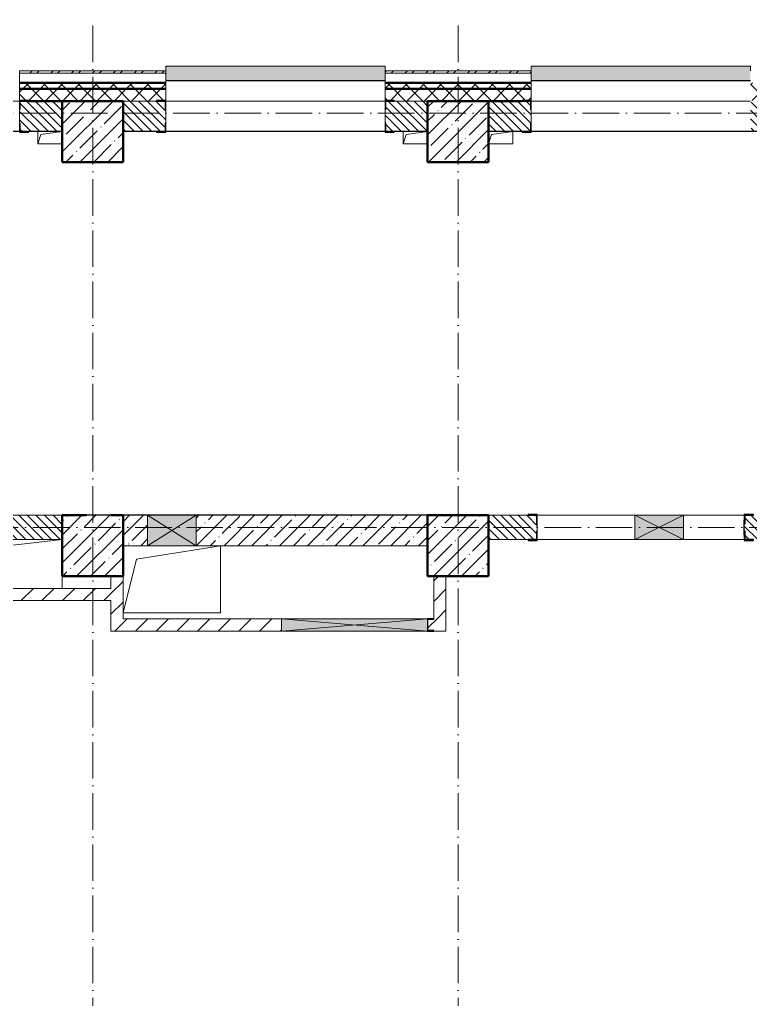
# Model space of a CAD drawing. Header units: millimetres. Extents: x -213536 to 1564669, y -45299 to 942238.
# Drawn here: x 599721 to 605721, y 288388 to 296432 of the extents above; entities that cross this region are included whole.
import ezdxf

# ---------------------------------------------------------------- set-up
doc = ezdxf.new("R2010")
doc.units = ezdxf.units.MM
doc.linetypes.add('50_200_ШТРИХ_1Т_ш5_п1_п1_', pattern=[700, 500, -100, 0, -100])
for name, color, linetype, lineweight in [('3) ЖБ 4м', 3, 'Continuous', 30), ('3.1) ЖБ окна 1.2 м', 102, 'Continuous', 30), ('A-DETL-GENF-OTLN', 7, 'Continuous', 9), ('A-FLOR-____-OTLN', 7, 'Continuous', 9), ('A-GENM-____-MCUT', 7, 'Continuous', 25), ('A-GENM-____-OTLN', 7, 'Continuous', 9), ('A-GENM-____-OTLN-1', 7, 'Continuous', 25), ('A-GLAZ-____-OTLN', 7, 'Continuous', 9), ('A-WALL-____-MCUT-1', 7, 'Continuous', 9), ('A-WALL-____-MCUT-2', 7, 'Continuous', 50), ('A-WALL-____-MCUT-3', 7, 'Continuous', 9), ('A-WALL-____-OTLN', 7, 'Continuous', 9), ('A-WALL-____-PATT-1', 7, 'Continuous', 9), ('A-WALL-FNSH-MCUT-1', 7, 'Continuous', 9), ('I-WALL-____-OTLN', 7, 'Continuous', 9), ('S-COLS-____-MCUT', 7, 'Continuous', 50), ('S-COLS-____-OTLN', 7, 'Continuous', 9), ('S-GRID-____-OTLN-1', 7, '50_200_ШТРИХ_1Т_ш5_п1_п1_', 9)]:
    doc.layers.add(name, color=color, linetype=linetype, lineweight=lineweight)
doc.layers.add('A-GLAZ-____-OTLN-1', color=7, linetype='Continuous', lineweight=9, true_color=0xc0c0c0)
pattern_1 = [(45, (549721.47, 286281.11), (-70.71068, 70.71068), []), (135, (549721.47, 286281.11), (-70.71068, -70.71068), [])]
pattern_2 = [(45, (549721.47, 286281.11), (-114.04925, 114.04925), []), (45, (549835.52, 286281.11), (-114.04925, 114.04925), [201.612, -40.322, 3.353, -36.97])]
pattern_3 = [(45, (549721.47, 286281.11), (-84.85281, 84.85281), [])]
pattern_4 = [(135, (549721.475, 286281.11), (-35.35534, -35.35534), [])]

# ---------------------------------------------------------------- blocks, each defined once
blk = doc.blocks.new('BSC_Колонна _Прямоугольная - 500х500-V65-АР1_План отверстий 3 этажа в осях 1-64_А-ГГ')
at = {"layer": 'S-COLS-____-OTLN'}
h = blk.add_hatch(dxfattribs=at)
h.set_pattern_fill('FP_102', color=256, style=0, pattern_type=2)
h.set_pattern_definition([(45, (-50600, -5831.04), (-114.04925, 114.04925), []), (45, (-50485.95, -5831.04), (-114.04925, 114.04925), [201.613, -40.323, 3.353, -36.97])])
h.paths.add_polyline_path([(-250, -250), (250, -250), (250, 250), (-250, 250)], flags=0)
at = {"layer": 'S-COLS-____-MCUT'}
for p, q in [((-50, 250), (-250, 250)), ((-250, 250), (-250, -250)), ((250, 250), (150, 250)), ((250, -250), (250, 250)), ((-250, -250), (250, -250))]:
    blk.add_line(p, q, dxfattribs=at)
blk = doc.blocks.new('BSC_Колонна _Прямоугольная - 500х500-V67-АР1_План отверстий 3 этажа в осях 1-64_А-ГГ')
at = {"layer": 'S-COLS-____-OTLN'}
h = blk.add_hatch(dxfattribs=at)
h.set_pattern_fill('FP_104', color=256, style=0, pattern_type=2)
h.set_pattern_definition([(45, (-53600, -5831.04), (-114.04925, 114.04925), []), (45, (-53485.95, -5831.04), (-114.04925, 114.04925), [201.613, -40.323, 3.353, -36.97])])
h.paths.add_polyline_path([(-250, -250), (250, -250), (250, 250), (-250, 250)], flags=0)
at = {"layer": 'S-COLS-____-MCUT'}
for p, q in [((250, 250), (-250, 250)), ((-250, 250), (-250, -250)), ((250, -250), (250, 250)), ((-250, -250), (250, -250))]:
    blk.add_line(p, q, dxfattribs=at)
blk = doc.blocks.new('BSC_Колонна _Прямоугольная - 500х500-V136-АР1_План отверстий 3 этажа в осях 1-64_А-ГГ')
at = {"layer": 'S-COLS-____-OTLN'}
h = blk.add_hatch(dxfattribs=at)
h.set_pattern_fill('FP_159', color=256, style=0, pattern_type=2)
h.set_pattern_definition([(45, (-53600, -9231.04), (-114.04925, 114.04925), []), (45, (-53485.95, -9231.04), (-114.04925, 114.04925), [201.613, -40.323, 3.353, -36.97])])
h.paths.add_polyline_path([(-250, -250), (250, -250), (250, 250), (-250, 250), (-250, 103.3)], flags=0)
at = {"layer": 'S-COLS-____-MCUT'}
for p, q in [((250, 250), (-250, 250)), ((-250, 250), (-250, -250)), ((250, -250), (250, 250)), ((-250, -250), (250, -250))]:
    blk.add_line(p, q, dxfattribs=at)
blk = doc.blocks.new('Фахверк_СКБ_Уголок - 250_2700-27497298-АР1_План отверстий 3 этажа в осях 1-64_А-ГГ')
at = {"layer": 'A-GENM-____-MCUT'}
for p, q in [((200, 181), (125, 181)), ((125, 181), (125, 106)), ((131, 106), (131, 175)), ((131, 175), (200, 175)), ((200, 175), (200, 181)), ((125, 106), (131, 106)), ((131, -6), (125, -6)), ((125, -6), (125, -81)), ((131, -75), (131, -6)), ((200, -75), (131, -75)), ((200, -81), (200, -75)), ((125, -81), (200, -81))]:
    blk.add_line(p, q, dxfattribs=at)
blk = doc.blocks.new('Фахверк_СКБ_Уголок - 200_3960-28268576-АР1_План отверстий 3 этажа в осях 1-64_А-ГГ')
at = {"layer": 'A-GENM-____-MCUT'}
for p, q in [((200, 156), (125, 156)), ((125, 156), (125, 81)), ((125, 81), (131, 81)), ((131, 81), (131, 150)), ((131, 150), (200, 150)), ((200, 150), (200, 156)), ((131, 19), (125, 19)), ((125, 19), (125, -56)), ((131, -50), (131, 19)), ((125, -56), (200, -56)), ((200, -50), (131, -50)), ((200, -56), (200, -50))]:
    blk.add_line(p, q, dxfattribs=at)
blk = doc.blocks.new('154_Стойка_СКБ_Уголок - СМ-2480_200-28346303-АР1_План отверстий 3 этажа в осях 1-64_А-ГГ')
at = {"layer": 'A-GENM-____-MCUT'}
for p, q in [((125, 156), (125, 81)), ((200, 156), (125, 156)), ((125, 81), (131, 81)), ((131, 81), (131, 150)), ((131, 150), (200, 150)), ((200, 150), (200, 156)), ((131, 19), (125, 19)), ((125, 19), (125, -56)), ((131, -50), (131, 19)), ((125, -56), (200, -56)), ((200, -50), (131, -50)), ((200, -56), (200, -50))]:
    blk.add_line(p, q, dxfattribs=at)
blk = doc.blocks.new('Стойка_Влож_Полоса боковая - Полоса-28213942-АР1_План отверстий 3 этажа в осях 1-64_А-ГГ')
at = {"layer": 'A-GENM-____-OTLN'}
for p, q in [((-5, 60), (0, 60)), ((-5, -60), (-5, 60)), ((0, 31), (0, -31)), ((0, -60), (-5, -60))]:
    blk.add_line(p, q, dxfattribs=at)
blk = doc.blocks.new('AR_Отверстие прямоугольное _в плите_ - AR_Отверстие прямоугольное _в плите_-V180-АР1_План отверстий 3 этажа в осях 1-64_А-ГГ')
at = {"layer": 'A-GENM-____-OTLN'}
for p, q in [((-100, 50), (-100, -50)), ((-100, -50), (-75, 25)), ((-75, 25), (100, 50)), ((-100, -50), (100, -50))]:
    blk.add_line(p, q, dxfattribs=at)
blk = doc.blocks.new('AR_Отверстие прямоугольное _в плите_ - AR_Отверстие прямоугольное _в плите_-V181-АР1_План отверстий 3 этажа в осях 1-64_А-ГГ')
at = {"layer": 'A-GENM-____-OTLN'}
for p, q in [((-100, -50), (-75, 25)), ((-75, 25), (100, 50)), ((100, -50), (100, 50)), ((-100, -50), (100, -50))]:
    blk.add_line(p, q, dxfattribs=at)
blk = doc.blocks.new('AR_Отверстие прямоугольное _в плите_ - AR_Отверстие прямоугольное _в плите_-30552808-АР1_План отверстий 3 этажа в осях 1-64_А-ГГ')
at = {"layer": 'A-GENM-____-OTLN'}
for p, q in [((-290, 165), (400, 275)), ((400, -275), (400, 275)), ((-400, -275), (-290, 165)), ((-400, -275), (400, -275))]:
    blk.add_line(p, q, dxfattribs=at)
blk = doc.blocks.new('AR_Отверстие прямоугольное _в плите_ - AR_Отверстие прямоугольное _в плите_-V195-АР1_План отверстий 3 этажа в осях 1-64_А-ГГ')
at = {"layer": 'A-GENM-____-OTLN'}
for p, q in [((-400, 200), (-400, -200)), ((-320, 120), (400, 200)), ((-400, -200), (-320, 120)), ((400, -200), (400, -100))]:
    blk.add_line(p, q, dxfattribs=at)
blk = doc.blocks.new('AR_Отверстие прямоугольное _в стене__БезПР - AR_Отверстие прямоугольное _в стене__БезПР-30578434-АР1_План отверстий 3 этажа в осях 1-64_А-ГГ')
at = {"layer": 'A-GLAZ-____-OTLN-1'}
blk.add_hatch(color=256, dxfattribs=at).paths.add_polyline_path([(200, 125), (-200, 125), (-200, -125), (200, -125)], flags=0)
at = {"layer": 'A-DETL-GENF-OTLN'}
for p, q in [((-200, -125), (-200, 125)), ((-200, 125), (200, 125)), ((200, 125), (-200, -125)), ((-200, 125), (200, -125)), ((200, 125), (-200, 125)), ((-200, 125), (-200, -125)), ((200, 125), (200, -125)), ((200, -125), (200, 125)), ((200, -125), (-200, -125)), ((-200, -125), (200, -125))]:
    blk.add_line(p, q, dxfattribs=at)
at = {"layer": 'A-GLAZ-____-OTLN'}
blk.add_line((200, 125), (-200, 125), dxfattribs=at)
blk = doc.blocks.new('Отлив_СКБ - Отлив витража_120_НВФ-31885687-АР1_План отверстий 3 этажа в осях 1-64_А-ГГ')
at = {"layer": 'A-GLAZ-____-OTLN-1'}
for points in [[(0, 0), (0, -2), (1800, -2), (1800, 0), (534.2, 0)], [(0, -2), (0, -120), (1800, -120), (1800, -2), (534.2, -2)]]:
    blk.add_hatch(color=256, dxfattribs=at).paths.add_polyline_path(points, flags=0)
at = {"layer": 'A-GLAZ-____-OTLN'}
for p, q in [((0, 0), (1800, 0)), ((1800, -2), (0, -2)), ((0, -120), (0, -83)), ((0, -120), (1800, -120)), ((1800, -83), (1800, -120))]:
    blk.add_line(p, q, dxfattribs=at)
blk = doc.blocks.new('AR_Отверстие прямоугольное _в стене__БезПР - AR_Отверстие прямоугольное _в стене__БезПР-36428632-АР1_План отверстий 3 этажа в осях 1-64_А-ГГ')
at = {"layer": 'A-GLAZ-____-OTLN'}
blk.add_hatch(color=256, dxfattribs=at).paths.add_polyline_path([(-200, -100), (200, -100), (200, 100), (-200, 100)], flags=0)
at = {"layer": 'A-DETL-GENF-OTLN'}
for p, q in [((-200, -100), (-200, 100)), ((-200, 100), (200, 100)), ((200, 100), (-200, -100)), ((-200, 100), (200, -100)), ((200, 100), (-200, 100)), ((-200, 100), (-200, -100)), ((200, 100), (200, -100)), ((200, -100), (200, 100)), ((200, -100), (-200, -100)), ((-200, -100), (200, -100))]:
    blk.add_line(p, q, dxfattribs=at)
at = {"layer": 'A-GLAZ-____-OTLN'}
blk.add_line((200, 100), (-200, 100), dxfattribs=at)
blk = doc.blocks.new('AR_Отверстие прямоугольное _в стене_ - AR_Отверстие прямоугольное _в стене__ОВ-36976812-АР1_План отверстий 3 этажа в осях 1-64_А-ГГ')
at = {"layer": 'A-GLAZ-____-OTLN'}
blk.add_hatch(color=256, dxfattribs=at).paths.add_polyline_path([(600, -50), (600, 50), (-600, 50), (-600, -50), (260.3, -50)], flags=0)
at = {"layer": 'A-DETL-GENF-OTLN'}
for p, q in [((-600, -50), (-600, 50)), ((-600, 50), (600, 50)), ((600, 50), (-600, -50)), ((-600, 50), (600, -50)), ((600, 50), (-600, 50)), ((-600, 50), (-600, -50)), ((600, -50), (-600, -50)), ((-600, -50), (600, -50))]:
    blk.add_line(p, q, dxfattribs=at)
blk = doc.blocks.new('154_Фахверк_СКБ_Швеллер - Тип_100_3550-28487752-АР1_План отверстий 3 этажа в осях 1-64_А-ГГ')
at = {"layer": 'A-GENM-____-MCUT'}
for p, q in [((175, 50), (125, 50)), ((125, 50), (125, -50)), ((128, 47), (175, 47)), ((128, -47), (128, 47)), ((175, 47), (175, 50)), ((125, -50), (175, -50)), ((175, -47), (128, -47)), ((175, -50), (175, -47))]:
    blk.add_line(p, q, dxfattribs=at)

msp = doc.modelspace()

# ---------------------------------------------------------------- hatches: boundary and pattern name
at = {"layer": 'A-WALL-____-PATT-1'}
h = msp.add_hatch(dxfattribs=at)
h.set_pattern_fill('FP_3', color=256, style=0, pattern_type=2)
h.set_pattern_definition([(45, (549721.47, 286281.11), (-85.53659, 85.53659), []), (45, (549778.5, 286281.11), (-85.53659, 85.53659), [])])
h.paths.add_polyline_path([(621586.5, 295992.2), (621586.5, 296012.2), (617721.5, 296012.2), (617721.5, 295992.2), (620406.4, 295992.2)], flags=0)
h.paths.add_polyline_path([(609801.6, 295992.2), (609921.5, 295992.2), (609921.5, 296012.2), (608721.5, 296012.2), (608721.5, 295992.2)], flags=0)
h.paths.add_polyline_path([(606266.7, 295992.2), (606921.5, 295992.2), (606921.5, 296012.2), (605721.5, 296012.2), (605721.5, 295992.2)], flags=0)
h.paths.add_polyline_path([(603921.5, 295992.2), (603921.5, 296012.2), (602721.5, 296012.2), (602721.5, 295992.2), (602731.7, 295992.2)], flags=0)
h.paths.add_polyline_path([(600921.5, 295992.2), (600921.5, 296012.2), (599721.5, 296012.2), (599721.5, 295992.2)], flags=0)
h.paths.add_polyline_path([(596721.5, 295992.2), (597921.5, 295992.2), (597921.5, 296012.2), (596721.5, 296012.2)], flags=0)
h.paths.add_polyline_path([(594921.5, 295992.2), (594921.5, 296012.2), (593721.5, 296012.2), (593721.5, 295992.2), (593894.4, 295992.2)], flags=0)
h.paths.add_polyline_path([(590721.5, 295992.2), (591921.5, 295992.2), (591921.5, 296012.2), (590721.5, 296012.2)], flags=0)
h.paths.add_polyline_path([(588921.5, 295992.2), (588921.5, 296012.2), (588056.5, 296012.2), (588056.5, 295992.2), (588592, 295992.2)], flags=0)
h = msp.add_hatch(dxfattribs=at)
h.set_pattern_fill('FP_1', color=256, style=0, pattern_type=2)
h.set_pattern_definition(pattern_1)
h.paths.add_polyline_path([(624071.5, 295862.2), (624071.5, 295912.2), (617721.5, 295912.2), (617721.5, 295862.2), (623941.3, 295862.2)], flags=0)
h.paths.add_polyline_path([(609801.6, 295862.2), (609921.5, 295862.2), (609921.5, 295912.2), (608721.5, 295912.2), (608721.5, 295862.2)], flags=0)
h.paths.add_polyline_path([(606921.5, 295862.2), (606921.5, 295912.2), (605721.5, 295912.2), (605721.5, 295862.2), (606266.7, 295862.2)], flags=0)
h.paths.add_polyline_path([(603921.5, 295862.2), (603921.5, 295912.2), (602721.5, 295912.2), (602721.5, 295862.2), (602731.7, 295862.2)], flags=0)
h.paths.add_polyline_path([(600921.5, 295862.2), (600921.5, 295912.2), (599721.5, 295912.2), (599721.5, 295862.2)], flags=0)
h.paths.add_polyline_path([(596721.5, 295862.2), (597921.5, 295862.2), (597921.5, 295912.2), (596721.5, 295912.2)], flags=0)
h.paths.add_polyline_path([(594921.5, 295862.2), (594921.5, 295912.2), (593721.5, 295912.2), (593721.5, 295862.2), (593894.4, 295862.2)], flags=0)
h.paths.add_polyline_path([(591921.5, 295862.2), (591921.5, 295912.2), (590721.5, 295912.2), (590721.5, 295862.2)], flags=0)
h.paths.add_polyline_path([(588592, 295862.2), (588921.5, 295862.2), (588921.5, 295912.2), (587521.5, 295912.2), (587521.5, 295862.2)], flags=0)
h.paths.add_polyline_path([(584521.5, 295862.2), (585721.5, 295862.2), (585721.5, 295912.2), (584521.5, 295912.2)], flags=0)
h.paths.add_polyline_path([(582721.5, 295862.2), (582721.5, 295912.2), (581521.5, 295912.2), (581522.2, 295862.2)], flags=0)
h.paths.add_polyline_path([(579721.5, 295862.2), (579721.5, 295912.2), (578521.5, 295912.2), (578521.5, 295862.2)], flags=0)
h.paths.add_polyline_path([(576721.5, 295862.2), (576721.5, 295912.2), (573551.5, 295912.2), (573551.5, 295862.2), (574452.3, 295862.2)], flags=0)
h = msp.add_hatch(dxfattribs=at)
h.set_pattern_fill('FP_1', color=256, style=0, pattern_type=2)
h.set_pattern_definition(pattern_1)
h.paths.add_polyline_path([(624071.5, 295762.2), (624071.5, 295862.2), (617721.5, 295862.2), (617721.5, 295768.2), (617796.5, 295768.2), (617796.5, 295762.2), (623941.3, 295762.2)], flags=0)
h.paths.add_polyline_path([(609801.6, 295762.2), (609846.5, 295762.2), (609846.5, 295768.2), (609921.5, 295768.2), (609921.5, 295862.2), (608721.5, 295862.2), (608721.5, 295768.2), (608796.5, 295768.2), (608796.5, 295762.2), (609571.5, 295762.2)], flags=0)
h.paths.add_polyline_path([(606846.5, 295762.2), (606846.5, 295768.2), (606921.5, 295768.2), (606921.5, 295862.2), (605721.5, 295862.2), (605721.5, 295768.2), (605796.5, 295768.2), (605796.5, 295762.2), (606266.7, 295762.2)], flags=0)
h.paths.add_polyline_path([(603846.5, 295762.2), (603846.5, 295768.2), (603921.5, 295768.2), (603921.5, 295862.2), (602721.5, 295862.2), (602721.5, 295768.2), (602796.5, 295768.2), (602796.5, 295762.2), (603571.5, 295762.2)], flags=0)
h.paths.add_polyline_path([(600846.5, 295762.2), (600846.5, 295768.2), (600921.5, 295768.2), (600921.5, 295862.2), (599721.5, 295862.2), (599721.5, 295768.2), (599796.5, 295768.2), (599796.5, 295762.2), (600071.5, 295762.2)], flags=0)
h.paths.add_polyline_path([(597846.5, 295762.2), (597846.5, 295768.2), (597921.5, 295768.2), (597921.5, 295862.2), (596721.5, 295862.2), (596721.5, 295768.2), (596796.5, 295768.2), (596796.5, 295762.2), (597429.3, 295762.2)], flags=0)
h.paths.add_polyline_path([(593796.5, 295762.2), (594846.5, 295762.2), (594846.5, 295768.2), (594921.5, 295768.2), (594921.5, 295862.2), (593721.5, 295862.2), (593721.5, 295768.2), (593796.5, 295768.2)], flags=0)
h.paths.add_polyline_path([(591071.5, 295762.2), (591846.5, 295762.2), (591846.5, 295768.2), (591921.5, 295768.2), (591921.5, 295862.2), (590721.5, 295862.2), (590721.5, 295768.2), (590796.5, 295768.2), (590796.5, 295762.2)], flags=0)
h.paths.add_polyline_path([(588592, 295762.2), (588846.5, 295762.2), (588846.5, 295768.2), (588921.5, 295768.2), (588921.5, 295862.2), (587521.5, 295862.2), (587521.5, 295762.2), (588571.5, 295762.2)], flags=0)
h.paths.add_polyline_path([(585057.1, 295762.2), (585646.5, 295762.2), (585646.5, 295768.2), (585721.5, 295768.2), (585721.5, 295862.2), (584521.5, 295862.2), (584521.5, 295762.2), (585021.5, 295762.2)], flags=0)
h.paths.add_polyline_path([(582646.5, 295762.2), (582646.5, 295768.2), (582721.5, 295768.2), (582721.5, 295862.2), (581521.5, 295862.2), (581522.2, 295768.2), (581596.5, 295768.2), (581596.5, 295762.2)], flags=0)
h.paths.add_polyline_path([(579646.5, 295762.2), (579646.5, 295768.2), (579721.5, 295768.2), (579721.5, 295862.2), (578521.5, 295862.2), (578521.5, 295762.2), (579021.5, 295762.2)], flags=0)
h.paths.add_polyline_path([(576646.5, 295762.2), (576646.5, 295768.2), (576721.5, 295768.2), (576721.5, 295862.2), (573551.5, 295862.2), (573551.5, 295762.2), (576021.5, 295762.2)], flags=0)
h = msp.add_hatch(dxfattribs=at)
h.set_pattern_fill('FP_6', color=256, style=0, pattern_type=2)
h.set_pattern_definition(pattern_4)
h.paths.add_polyline_path([(600071.5, 295512.2), (600071.5, 295762.2), (599727.5, 295762.2), (599727.5, 295693.2), (599721.5, 295693.2), (599721.5, 295581.2), (599727.5, 295581.2), (599727.5, 295512.2), (599796.5, 295512.2)], flags=0)
h.paths.add_polyline_path([(596727.5, 295512.2), (597915.5, 295512.2), (597915.5, 295581.2), (597921.5, 295581.2), (597921.5, 295693.2), (597915.5, 295693.2), (597915.5, 295762.2), (596727.5, 295762.2), (596727.5, 295693.2), (596721.5, 295693.2), (596721.5, 295581.2), (596727.5, 295581.2), (596727.5, 295513.4)], flags=0)
h.paths.add_polyline_path([(594571.5, 295512.2), (594915.5, 295512.2), (594915.5, 295581.2), (594921.5, 295581.2), (594921.5, 295693.2), (594915.5, 295693.2), (594915.5, 295762.2), (594571.5, 295762.2), (594571.5, 295615.5)], flags=0)
h = msp.add_hatch(dxfattribs=at)
h.set_pattern_fill('FP_6', color=256, style=0, pattern_type=2)
h.set_pattern_definition(pattern_4)
h.paths.add_polyline_path([(602727.5, 295512.2), (603071.5, 295512.2), (603071.5, 295762.2), (602727.5, 295762.2), (602727.5, 295693.2), (602721.5, 295693.2), (602721.5, 295581.2), (602727.5, 295581.2)], flags=0)
h.paths.add_polyline_path([(600571.5, 295512.2), (600915.5, 295512.2), (600915.5, 295581.2), (600921.5, 295581.2), (600921.5, 295693.2), (600915.5, 295693.2), (600915.5, 295762.2), (600571.5, 295762.2), (600571.5, 295615.5)], flags=0)
h = msp.add_hatch(dxfattribs=at)
h.set_pattern_fill('FP_6', color=256, style=0, pattern_type=2)
h.set_pattern_definition(pattern_4)
h.paths.add_polyline_path([(608796.5, 295512.2), (609071.5, 295512.2), (609071.5, 295762.2), (608727.5, 295762.2), (608727.5, 295693.2), (608721.5, 295693.2), (608721.5, 295581.2), (608727.5, 295581.2), (608727.5, 295512.2)], flags=0)
h.paths.add_polyline_path([(605796.5, 295512.2), (606915.5, 295512.2), (606915.5, 295581.2), (606921.5, 295581.2), (606921.5, 295693.2), (606915.5, 295693.2), (606915.5, 295762.2), (605727.5, 295762.2), (605727.5, 295693.2), (605721.5, 295693.2), (605721.5, 295581.2), (605727.5, 295581.2), (605727.5, 295512.2)], flags=0)
h.paths.add_polyline_path([(603846.5, 295512.2), (603915.5, 295512.2), (603915.5, 295581.2), (603921.5, 295581.2), (603921.5, 295693.2), (603915.5, 295693.2), (603915.5, 295762.2), (603571.5, 295762.2), (603571.5, 295512.2)], flags=0)
h = msp.add_hatch(dxfattribs=at)
h.set_pattern_fill('FP_6', color=256, style=0, pattern_type=2)
h.set_pattern_definition(pattern_4)
h.paths.add_polyline_path([(600071.5, 292162.2), (600071.5, 292362.2), (597327.5, 292362.2), (597327.5, 292293.2), (597321.5, 292293.2), (597321.5, 292231.2), (597327.5, 292231.2), (597327.5, 292162.2), (599196.8, 292162.2)], flags=0)
h.paths.add_polyline_path([(595515.5, 292162.2), (595515.5, 292231.2), (595521.5, 292231.2), (595521.5, 292293.2), (595515.5, 292293.2), (595515.5, 292362.2), (595277.5, 292362.2), (595277.5, 292293.2), (595271.5, 292293.2), (595271.5, 292231.2), (595277.5, 292231.2), (595277.5, 292162.2), (595446.5, 292162.2)], flags=0)
h.paths.add_polyline_path([(594571.5, 292162.2), (594871.5, 292162.2), (594871.5, 292362.2), (594571.5, 292362.2)], flags=0)
h = msp.add_hatch(dxfattribs=at)
h.set_pattern_fill('FP_38', color=256, style=0, pattern_type=2)
h.set_pattern_definition(pattern_2)
h.paths.add_polyline_path([(603071.5, 292112.2), (603071.5, 292362.2), (601171.5, 292362.2), (601171.5, 292112.2), (602731.7, 292112.2)], flags=0)
h.paths.add_polyline_path([(600571.5, 292112.2), (600771.5, 292112.2), (600771.5, 292362.2), (600571.5, 292362.2)], flags=0)
h = msp.add_hatch(dxfattribs=at)
h.set_pattern_fill('FP_6', color=256, style=0, pattern_type=2)
h.set_pattern_definition(pattern_4)
h.paths.add_polyline_path([(609071.5, 292162.2), (609071.5, 292362.2), (608671.5, 292362.2), (608671.5, 292162.2)], flags=0)
h.paths.add_polyline_path([(605746.5, 292162.2), (606465.5, 292162.2), (606465.5, 292231.2), (606471.5, 292231.2), (606471.5, 292293.2), (606465.5, 292293.2), (606465.5, 292362.2), (605677.5, 292362.2), (605677.5, 292293.2), (605671.5, 292293.2), (605671.5, 292231.2), (605677.5, 292231.2), (605677.5, 292162.2)], flags=0)
h.paths.add_polyline_path([(607971.5, 292162.2), (607971.5, 292362.2), (607377.5, 292362.2), (607377.5, 292293.2), (607371.5, 292293.2), (607371.5, 292231.2), (607377.5, 292231.2), (607377.5, 292162.2), (607446.5, 292162.2)], flags=0)
h.paths.add_polyline_path([(603965.5, 292162.2), (603965.5, 292231.2), (603971.5, 292231.2), (603971.5, 292293.2), (603965.5, 292293.2), (603965.5, 292362.2), (603571.5, 292362.2), (603571.5, 292162.2), (603896.5, 292162.2)], flags=0)
h = msp.add_hatch(dxfattribs=at)
h.set_pattern_fill('FP_4', color=256, style=0, pattern_type=2)
h.set_pattern_definition(pattern_3)
h.paths.add_polyline_path([(600471.5, 291512.2), (600571.5, 291512.2), (600571.5, 291862.2), (600471.5, 291862.2), (600471.5, 291662.2)], flags=0)
h = msp.add_hatch(dxfattribs=at)
h.set_pattern_fill('FP_4', color=256, style=0, pattern_type=2)
h.set_pattern_definition(pattern_3)
h.paths.add_polyline_path([(603221.5, 291512.2), (603221.5, 291862.2), (603121.5, 291862.2), (603121.5, 291512.2)], flags=0)
h = msp.add_hatch(dxfattribs=at)
h.set_pattern_fill('FP_4', color=256, style=0, pattern_type=2)
h.set_pattern_definition(pattern_3)
h.paths.add_polyline_path([(600471.5, 291662.2), (600471.5, 291762.2), (598171.5, 291762.2), (598171.5, 291662.2), (599196.8, 291662.2)], flags=0)
h.paths.add_polyline_path([(597521.5, 291665.2), (597568.5, 291665.2), (597568.5, 291759.2), (597521.5, 291759.2), (597521.5, 291712.2)], flags=0)
h = msp.add_hatch(dxfattribs=at)
h.set_pattern_fill('FP_4', color=256, style=0, pattern_type=2)
h.set_pattern_definition(pattern_3)
h.paths.add_polyline_path([(603221.5, 291412.2), (603221.5, 291512.2), (603121.5, 291512.2), (603121.5, 291509.2), (603074.5, 291509.2), (603074.5, 291415.2), (603121.5, 291415.2), (603121.5, 291412.2)], flags=0)
h.paths.add_polyline_path([(601871.5, 291412.2), (601871.5, 291512.2), (600471.5, 291512.2), (600471.5, 291412.2)], flags=0)
at = {"layer": 'S-COLS-____-OTLN'}
h = msp.add_hatch(dxfattribs=at)
h.set_pattern_fill('FP_38', color=256, style=0, pattern_type=2)
h.set_pattern_definition(pattern_2)
h.paths.add_polyline_path([(600071.5, 295262.2), (600571.5, 295262.2), (600571.5, 295762.2), (600071.5, 295762.2), (600071.5, 295615.5)], flags=0)

# ---------------------------------------------------------------- linework, layer by layer
at = {"layer": '3) ЖБ 4м'}
for points in [[(600071.5, 295512.2), (600071.5, 295262.2), (600271.5, 295262.2)], [(600471.5, 295262.2), (600571.5, 295262.2), (600571.5, 295512.2)], [(603071.5, 295512.2), (603071.5, 295262.2), (603571.5, 295262.2), (603571.5, 295512.2)], [(603071.5, 292362.2), (600071.5, 292362.2)], [(603571.5, 292362.2), (603071.5, 292362.2)], [(603233.5, 291862.2), (603571.5, 291862.2), (603571.5, 292162.2)]]:
    msp.add_lwpolyline(points, dxfattribs=at)
at = {"layer": '3.1) ЖБ окна 1.2 м'}
for points in [[(600071.5, 295512.2), (594571.5, 295512.2)], [(603071.5, 295512.2), (600571.5, 295512.2)], [(609071.5, 295512.2), (603571.5, 295512.2)]]:
    msp.add_lwpolyline(points, dxfattribs=at)
at = {"layer": 'A-FLOR-____-OTLN'}
for p, q in [((601371.5, 292112.2), (601371.5, 291562.2)), ((600071.5, 291862.2), (600071.5, 291762.2)), ((601371.5, 291562.2), (600571.5, 291562.2))]:
    msp.add_line(p, q, dxfattribs=at)
at = {"layer": 'A-WALL-____-MCUT-1'}
for p, q in [((600771.5, 292362.2), (600571.5, 292362.2)), ((603071.5, 292362.2), (601171.5, 292362.2)), ((600571.5, 292112.2), (600771.5, 292112.2)), ((601171.5, 292112.2), (603071.5, 292112.2))]:
    msp.add_line(p, q, dxfattribs=at)
at = {"layer": 'A-WALL-____-MCUT-2'}
for p, q in [((600921.5, 295912.2), (599721.5, 295912.2)), ((600921.5, 295862.2), (599721.5, 295862.2)), ((603921.5, 295912.2), (602721.5, 295912.2)), ((603921.5, 295862.2), (602721.5, 295862.2)), ((599796.5, 295762.2), (600071.5, 295762.2)), ((603571.5, 295762.2), (603846.5, 295762.2))]:
    msp.add_line(p, q, dxfattribs=at)
at = {"layer": 'A-WALL-____-MCUT-3'}
for p, q in [((600921.5, 295992.2), (599721.5, 295992.2)), ((599721.5, 295992.2), (599721.5, 295768.2)), ((600921.5, 295768.2), (600921.5, 295992.2)), ((603921.5, 295992.2), (602721.5, 295992.2)), ((602721.5, 295992.2), (602721.5, 295768.2)), ((603921.5, 295768.2), (603921.5, 295992.2)), ((599721.5, 295693.2), (599721.5, 295581.2)), ((600846.5, 295762.2), (600071.5, 295762.2)), ((600071.5, 295512.2), (600071.5, 295762.2)), ((600571.5, 295762.2), (600571.5, 295512.2)), ((600921.5, 295581.2), (600921.5, 295693.2)), ((602721.5, 295693.2), (602721.5, 295581.2)), ((602796.5, 295762.2), (603071.5, 295762.2)), ((603921.5, 295581.2), (603921.5, 295693.2)), ((599796.5, 295512.2), (600071.5, 295512.2)), ((600571.5, 295512.2), (600846.5, 295512.2)), ((602796.5, 295512.2), (603071.5, 295512.2)), ((603571.5, 295512.2), (603846.5, 295512.2)), ((600071.5, 292362.2), (597396.5, 292362.2)), ((603896.5, 292362.2), (603571.5, 292362.2)), ((603971.5, 292231.2), (603971.5, 292293.2)), ((597396.5, 292162.2), (600071.5, 292162.2)), ((603571.5, 292162.2), (603896.5, 292162.2))]:
    msp.add_line(p, q, dxfattribs=at)
at = {"layer": 'A-WALL-____-OTLN'}
for p, q in [((599721.5, 295762.2), (597921.5, 295762.2)), ((602721.5, 295762.2), (600921.5, 295762.2)), ((605721.5, 295762.2), (603921.5, 295762.2)), ((599721.5, 295512.2), (597921.5, 295512.2)), ((602721.5, 295512.2), (600921.5, 295512.2)), ((605721.5, 295512.2), (603921.5, 295512.2))]:
    msp.add_line(p, q, dxfattribs=at)
at = {"layer": 'A-WALL-FNSH-MCUT-1'}
for p, q in [((600921.5, 296012.2), (599721.5, 296012.2)), ((599721.5, 296012.2), (599721.5, 295992.2)), ((599721.5, 295992.2), (599721.5, 295992.2)), ((600921.5, 295992.2), (600921.5, 296012.2)), ((603921.5, 296012.2), (602721.5, 296012.2)), ((602721.5, 296012.2), (602721.5, 295992.2)), ((602721.5, 295992.2), (602721.5, 295992.2)), ((603921.5, 295992.2), (603921.5, 296012.2)), ((600471.5, 291862.2), (600471.5, 291762.2)), ((600571.5, 291512.2), (600571.5, 291862.2)), ((603121.5, 291862.2), (603121.5, 291512.2)), ((603221.5, 291412.2), (603221.5, 291862.2)), ((600471.5, 291762.2), (598171.5, 291762.2)), ((598171.5, 291662.2), (600471.5, 291662.2)), ((600471.5, 291662.2), (600471.5, 291412.2)), ((601871.5, 291512.2), (600571.5, 291512.2)), ((600471.5, 291412.2), (601871.5, 291412.2)), ((603121.5, 291412.2), (603221.5, 291412.2))]:
    msp.add_line(p, q, dxfattribs=at)
at = {"layer": 'I-WALL-____-OTLN'}
for p, q in [((603971.5, 292362.2), (604771.5, 292362.2)), ((605171.5, 292362.2), (605671.5, 292362.2)), ((604771.5, 292162.2), (603971.5, 292162.2)), ((605671.5, 292162.2), (605171.5, 292162.2))]:
    msp.add_line(p, q, dxfattribs=at)
at = {"layer": 'S-COLS-____-MCUT'}
for p, q in [((600571.5, 295762.2), (600071.5, 295762.2)), ((600071.5, 295762.2), (600071.5, 295262.2)), ((600571.5, 295262.2), (600571.5, 295762.2)), ((600071.5, 295262.2), (600571.5, 295262.2))]:
    msp.add_line(p, q, dxfattribs=at)
at = {"layer": 'S-GRID-____-OTLN-1', "color": 251, "ltscale": 0.6, "true_color": 0x636466}
for p, q in [((600321.5, 281798.5), (600321.5, 296431.7)), ((603321.5, 281798.5), (603321.5, 296431.7)), ((653795.9, 295662.2), (545291.6, 295662.2)), ((640040.3, 292262.2), (545052.7, 292262.2))]:
    msp.add_line(p, q, dxfattribs=at)

# ---------------------------------------------------------------- block references
at = {"layer": 'A-GENM-____-OTLN'}
for name, p in [('AR_Отверстие прямоугольное _в плите_ - AR_Отверстие прямоугольное _в плите_-V180-АР1_План отверстий 3 этажа в осях 1-64_А-ГГ', (599971.5, 295462.2)), ('AR_Отверстие прямоугольное _в плите_ - AR_Отверстие прямоугольное _в плите_-V180-АР1_План отверстий 3 этажа в осях 1-64_А-ГГ', (602971.5, 295462.2)), ('AR_Отверстие прямоугольное _в плите_ - AR_Отверстие прямоугольное _в плите_-V181-АР1_План отверстий 3 этажа в осях 1-64_А-ГГ', (603671.5, 295462.2)), ('Стойка_Влож_Полоса боковая - Полоса-28213942-АР1_План отверстий 3 этажа в осях 1-64_А-ГГ', (605671.5, 292262.2)), ('AR_Отверстие прямоугольное _в плите_ - AR_Отверстие прямоугольное _в плите_-V195-АР1_План отверстий 3 этажа в осях 1-64_А-ГГ', (599671.5, 291962.2)), ('AR_Отверстие прямоугольное _в плите_ - AR_Отверстие прямоугольное _в плите_-30552808-АР1_План отверстий 3 этажа в осях 1-64_А-ГГ', (600971.5, 291837.2))]:
    msp.add_blockref(name, p, dxfattribs=at)
at = {"layer": 'A-GENM-____-OTLN-1'}
for name, p in [('Фахверк_СКБ_Уголок - 250_2700-27497298-АР1_План отверстий 3 этажа в осях 1-64_А-ГГ', (599596.5, 295587.2)), ('Фахверк_СКБ_Уголок - 250_2700-27497298-АР1_План отверстий 3 этажа в осях 1-64_А-ГГ', (602596.5, 295587.2)), ('154_Стойка_СКБ_Уголок - СМ-2480_200-28346303-АР1_План отверстий 3 этажа в осях 1-64_А-ГГ', (605546.5, 292212.2)), ('154_Фахверк_СКБ_Швеллер - Тип_100_3550-28487752-АР1_План отверстий 3 этажа в осях 1-64_А-ГГ', (602946.5, 291462.2))]:
    msp.add_blockref(name, p, dxfattribs=at)
at = {"layer": 'A-GENM-____-OTLN-1', "rotation": 180}
for name, p in [('Фахверк_СКБ_Уголок - 250_2700-27497298-АР1_План отверстий 3 этажа в осях 1-64_А-ГГ', (601046.5, 295687.2)), ('Фахверк_СКБ_Уголок - 250_2700-27497298-АР1_План отверстий 3 этажа в осях 1-64_А-ГГ', (604046.5, 295687.2)), ('Фахверк_СКБ_Уголок - 200_3960-28268576-АР1_План отверстий 3 этажа в осях 1-64_А-ГГ', (604096.5, 292312.2))]:
    msp.add_blockref(name, p, dxfattribs=at)
at = {"layer": 'A-GLAZ-____-OTLN', "rotation": 180}
for name, p in [('Отлив_СКБ - Отлив витража_120_НВФ-31885687-АР1_План отверстий 3 этажа в осях 1-64_А-ГГ', (602721.5, 295929.2)), ('Отлив_СКБ - Отлив витража_120_НВФ-31885687-АР1_План отверстий 3 этажа в осях 1-64_А-ГГ', (605721.5, 295929.2)), ('AR_Отверстие прямоугольное _в стене__БезПР - AR_Отверстие прямоугольное _в стене__БезПР-30578434-АР1_План отверстий 3 этажа в осях 1-64_А-ГГ', (600971.5, 292237.2)), ('AR_Отверстие прямоугольное _в стене__БезПР - AR_Отверстие прямоугольное _в стене__БезПР-36428632-АР1_План отверстий 3 этажа в осях 1-64_А-ГГ', (604971.5, 292262.2))]:
    msp.add_blockref(name, p, dxfattribs=at)
at = {"layer": 'A-GLAZ-____-OTLN'}
msp.add_blockref('AR_Отверстие прямоугольное _в стене_ - AR_Отверстие прямоугольное _в стене__ОВ-36976812-АР1_План отверстий 3 этажа в осях 1-64_А-ГГ', (602471.5, 291462.2), dxfattribs=at)
at = {"layer": 'S-COLS-____-OTLN'}
for name, p in [('BSC_Колонна _Прямоугольная - 500х500-V136-АР1_План отверстий 3 этажа в осях 1-64_А-ГГ', (603321.5, 295512.2)), ('BSC_Колонна _Прямоугольная - 500х500-V65-АР1_План отверстий 3 этажа в осях 1-64_А-ГГ', (600321.5, 292112.2)), ('BSC_Колонна _Прямоугольная - 500х500-V67-АР1_План отверстий 3 этажа в осях 1-64_А-ГГ', (603321.5, 292112.2))]:
    msp.add_blockref(name, p, dxfattribs=at)

doc.saveas('drawing.dxf')
